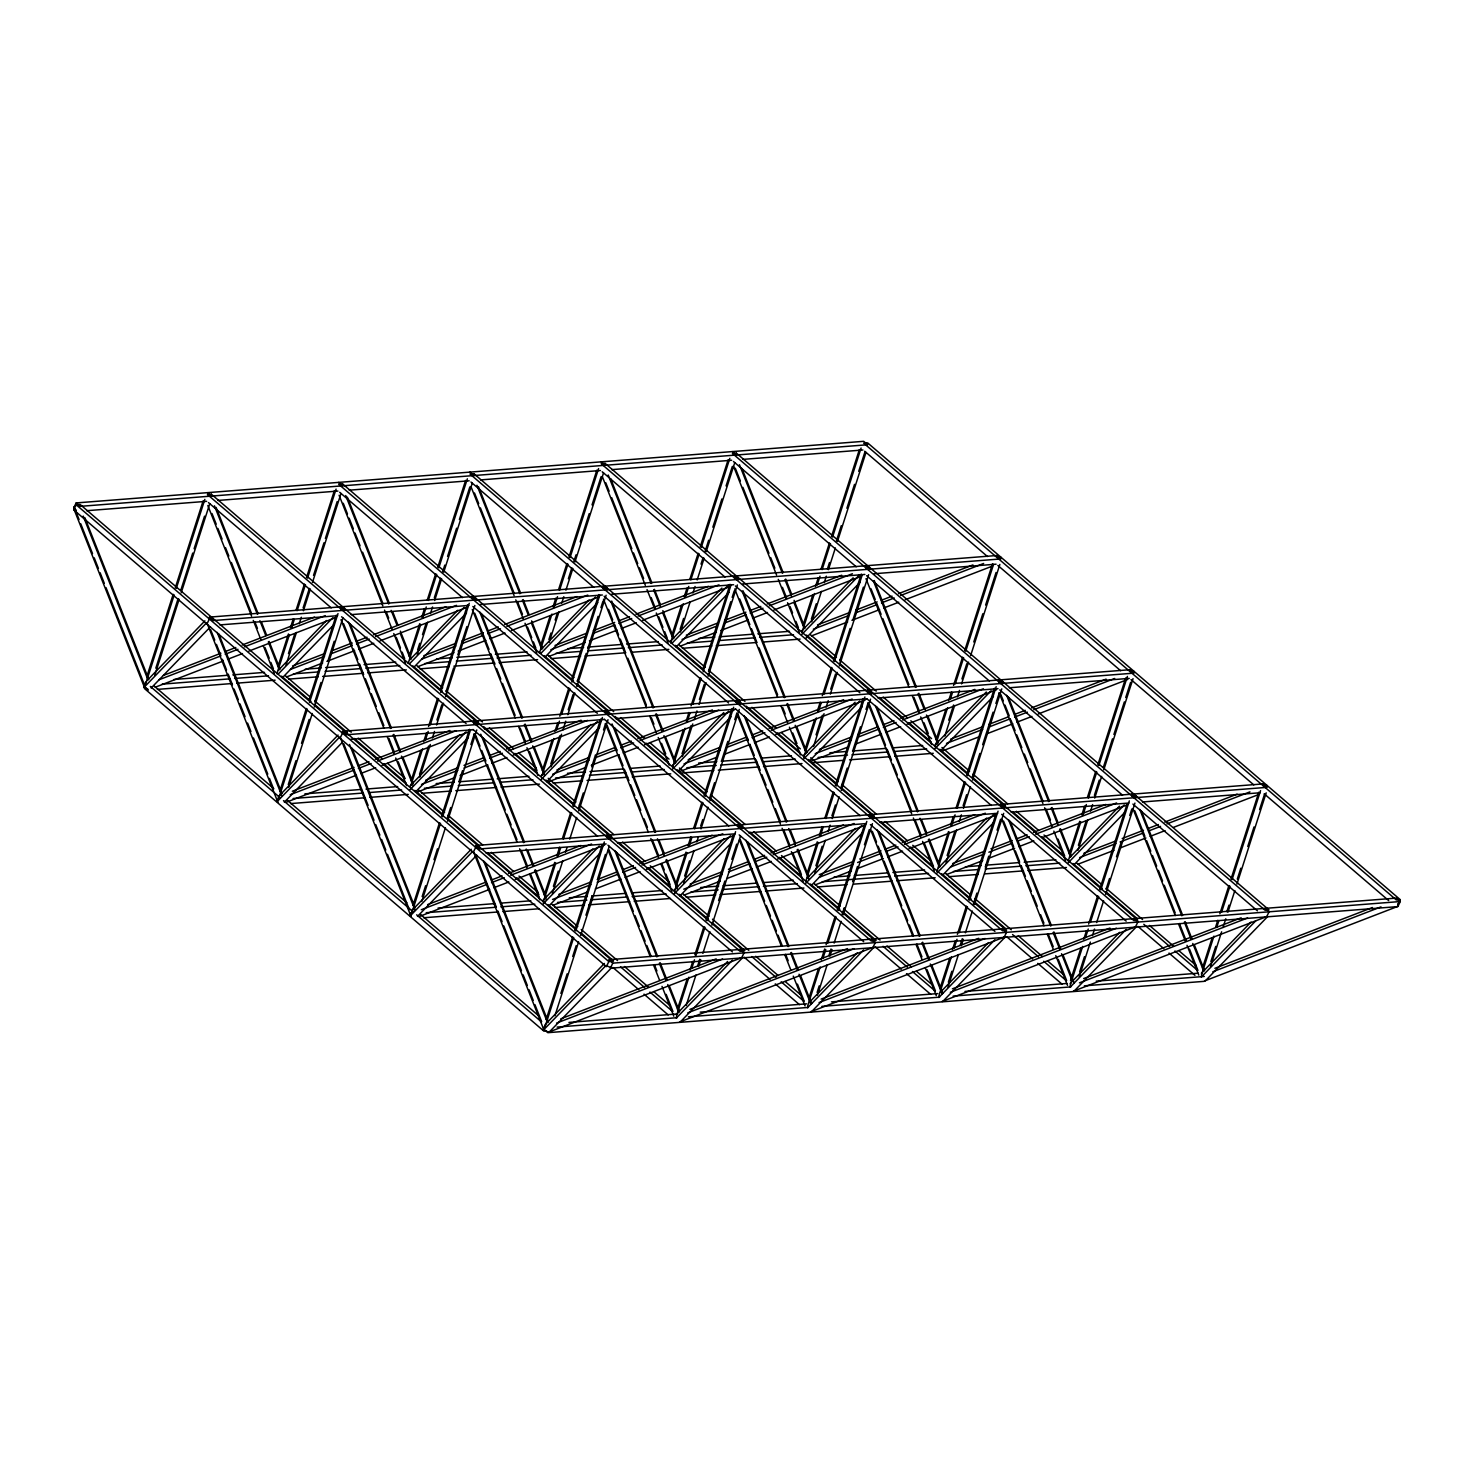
<?xml version="1.0" encoding="UTF-8"?>
<svg xmlns="http://www.w3.org/2000/svg" width="1474" height="1474" viewBox="0 0 1474 1474"><rect width="100%" height="100%" fill="white"/><g stroke="black" fill="none" stroke-linecap="round" stroke-linejoin="round"><path stroke-width="1.5" d="M147.713 688.911L143.973 687.437L145.631 682.038M411.393 912.24L410.288 915.833L472.767 851.364M543.464 1030.031L605.943 965.562L611.544 967.755L549.065 1032.242L543.464 1030.031L545.122 1024.633L604.395 963.462M146.737 676.824L173.177 594.298M175.277 587.794L203.117 500.92M174.208 594.925L145.668 683.954L143.936 685.521M176.29 588.402L204.849 499.373M155.82 668.183L178.096 598.684M180.878 589.987L192.725 553.082M194.107 548.733L204.554 516.158M154.752 675.313L179.128 599.292M181.21 592.788L209.75 503.739M277.978 666.561L288.425 633.986M290.507 627.463L293.289 618.785M296.09 610.107L304.436 584.036M306.518 577.532L334.377 490.658M276.909 673.692L289.438 634.612M291.539 628.09L294.321 619.393M297.103 610.715L305.45 584.662M307.55 578.14L336.09 489.092M288.462 653.572L294.726 634.023M303.091 607.951L309.356 588.421M313.52 575.376L323.967 542.801M325.367 538.471L337.196 501.547M286.011 665.032L296.44 632.457M299.222 623.778L301.322 617.256M303.404 610.752L310.369 589.029M312.451 582.506L341.01 493.477M279.894 791.022L306.352 708.497M309.135 699.818L336.275 615.119M278.826 798.153L307.366 709.123M309.448 702.601L338.007 613.571M288.278 784.555L295.942 760.658M301.507 743.283L309.172 719.404M314.736 702.029L321 682.48M327.965 660.757L334.23 641.208M288.609 787.337L312.285 713.49M314.367 706.986L342.908 617.938M409.238 656.298L419.666 623.723M421.767 617.201L424.549 608.522M427.331 599.826L435.678 573.773M437.778 567.25L465.618 480.395M408.169 663.429L420.698 624.331M422.78 617.827L426.262 606.956M428.344 600.452L436.709 574.381M438.791 567.877L467.35 478.829M417.621 649.813L419.722 643.29M422.504 634.612L425.986 623.76M434.333 597.689L440.597 578.14M442.679 571.636L444.78 565.113M447.562 556.435L456.608 528.189M459.391 519.511L469.838 486.936M417.253 654.769L427.7 622.194M430.482 613.516L432.564 606.993M434.664 600.489L441.629 578.766M443.711 572.244L472.251 483.214M411.135 780.759L420.882 750.358M423.664 741.662L426.465 732.983M428.547 726.461L437.594 698.234M440.376 689.556L467.534 604.856M410.767 785.716L422.596 748.81M425.396 740.114L428.179 731.436M430.261 724.913L438.626 698.86M440.708 692.338L469.248 603.29M419.537 774.274L428.584 746.047M436.93 719.994L441.813 704.793M445.996 691.748L453.642 667.869M457.824 654.843L466.871 626.597M419.85 777.074L430.297 744.499M432.398 737.977L434.48 731.454M436.562 724.95L443.527 703.227M445.627 696.705L474.868 605.501M413.052 905.22L439.51 822.695M441.592 816.191L469.451 729.317M440.523 823.321L411.983 912.351L410.269 913.917M442.624 816.799L470.464 729.925M422.135 896.579L425.618 885.708M433.982 859.655L437.465 848.803M447.212 818.383L450.694 807.531M459.04 781.478L462.523 770.607M470.869 744.554L474.352 733.702M421.767 901.535L445.443 827.688M447.525 821.184L476.765 729.962M540.479 646.036L550.226 615.616M553.008 606.938L555.79 598.241M558.591 589.563L566.937 563.51M569.019 556.988L596.878 470.114M539.41 653.166L551.939 614.068M554.04 607.546L557.522 596.694M559.604 590.171L567.951 564.118M570.051 557.596L598.591 468.566M548.881 639.55L550.963 633.028M555.145 620.001L557.227 613.479M568.374 578.729L571.857 567.877M573.939 561.373L576.021 554.85M580.203 541.824L589.25 513.578M592.032 504.9L601.097 476.673M549.194 642.332L558.941 611.931M561.723 603.234L563.823 596.73M565.905 590.208L572.87 568.503M574.952 561.981L603.511 472.933M542.395 770.497L552.142 740.095M554.924 731.399L557.706 722.721M559.788 716.198L568.853 687.971M571.636 679.274L598.776 594.593M542.027 775.453L553.856 738.529M556.638 729.851L559.42 721.154M561.52 714.65L569.867 688.579M571.949 682.075L599.807 595.201M550.779 764.011L559.844 735.784M568.19 709.713L573.054 694.512M577.237 681.485L586.284 653.258M587.684 648.91L598.131 616.335M600.913 607.657L602.995 601.134M551.11 766.793L561.557 734.218M562.939 729.888L565.721 721.191M567.822 714.669L574.786 692.964M576.868 686.442L606.109 595.238M544.293 894.958L554.74 862.382M556.84 855.86L559.623 847.182M562.405 838.485L570.751 812.432M572.852 805.909L600.692 719.054M543.243 902.088L555.772 862.99M557.854 856.486L560.636 847.79M563.418 839.111L571.783 813.058M573.865 806.536L602.405 717.488M553.395 886.298L558.259 871.097M578.453 808.121L583.336 792.92M591.682 766.867L595.164 755.996M603.511 729.943L605.611 723.421M552.326 893.428L562.773 860.853M565.555 852.175L566.937 847.826M569.738 839.148L576.684 817.425M578.785 810.903L608.025 719.699M546.209 1019.418L572.667 936.893M574.749 930.389L601.908 845.689M573.681 937.519L545.14 1026.549L543.427 1028.115M575.781 930.997L604.322 841.967M671.739 635.755L681.485 605.353M684.268 596.675L687.05 587.979M689.832 579.3L698.179 553.229M700.279 546.725L728.119 459.851M670.67 642.885L683.199 603.806M685.281 597.283L688.763 586.431M690.845 579.908L699.21 553.856M701.292 547.333L729.833 458.303M560.875 993.402L567.14 973.853M572.704 956.479L576.187 945.626M585.933 915.207L592.198 895.676M597.762 878.301L605.427 854.404M554.924 1015.733L578.6 941.886M580.682 935.382L609.241 846.334M680.122 629.269L683.604 618.417M701.016 564.118L703.098 557.614M705.18 551.092L708.662 540.239M712.845 527.213L721.892 498.967M726.074 485.941L732.338 466.392M680.454 632.07L690.201 601.668M692.983 592.972L695.065 586.468M697.165 579.945L704.13 558.222M706.212 551.718L734.752 462.67M673.636 760.234L683.383 729.814M686.165 721.136L688.966 712.439M691.048 705.935L700.095 677.708M730.035 584.312L702.877 669.012L675.332 645.354M672.568 767.364L685.097 728.267M687.197 721.744L689.979 713.066M692.762 704.369L701.127 678.316M703.209 671.794L731.049 584.938M682.038 753.748L691.085 725.503M699.431 699.45L704.314 684.249M708.497 671.223L730.772 601.724M732.154 597.375L734.255 590.871M682.351 756.531L692.798 723.955M694.199 719.607L696.981 710.929M699.063 704.406L706.028 682.702M708.128 676.179L737.369 584.957M675.553 884.695L686 852.119M688.082 845.597L690.864 836.919M693.646 828.222L702.011 802.169M704.093 795.647L731.952 708.773M674.484 891.825L687.013 852.727M689.113 846.223L691.896 837.527M694.678 828.849L703.024 802.777M705.125 796.273L733.665 707.225M684.636 876.035L689.519 860.834M700.647 826.085L702.748 819.581M709.713 797.858L714.577 782.657M721.541 760.934L727.806 741.385M734.771 719.681L736.853 713.158M683.567 883.166L694.014 850.59M696.797 841.912L698.197 837.564M700.979 828.867L707.944 807.162M710.026 800.64L739.266 709.436M677.469 1009.156L687.216 978.754M689.998 970.058L692.78 961.38M694.862 954.857L703.909 926.63M706.009 920.108L733.149 835.426M676.4 1016.286L688.929 977.188M691.711 968.51L694.494 959.814M695.894 955.484L704.941 927.238M707.023 920.734L735.581 831.686M802.98 625.492L812.727 595.091M815.509 586.394L818.291 577.716M821.092 569.019L829.438 542.966M831.52 536.444L859.379 449.588M801.911 632.622L814.44 593.525M817.222 584.846L820.023 576.168M822.105 569.646L830.452 543.574M832.552 537.07L861.092 448.022M697.699 965.746L699.782 959.242M718.575 900.596L724.839 881.065M731.804 859.342L736.687 844.141M686.184 1005.471L695.931 975.051M698.713 966.373L700.795 959.85M702.895 953.346L709.86 931.623M711.942 925.101L740.482 836.071M811.382 619.006L816.246 603.806M827.393 569.056L829.475 562.552M836.44 540.829L841.304 525.628M846.887 508.254L854.533 484.356M858.716 471.33L864.98 451.781M811.695 621.807L821.442 591.387M824.224 582.709L826.324 576.187M828.406 569.683L835.371 547.959M837.453 541.437L866.012 452.407M804.896 749.953L814.643 719.552M817.425 710.873L820.207 702.177M822.289 695.673L831.354 667.427M833.436 660.923L861.277 574.049M803.827 757.083L816.356 718.004M818.438 711.481L821.221 702.803M824.021 694.107L832.368 668.054M834.45 661.531L862.308 574.657M816.062 734.789L822.345 715.24M830.691 689.187L835.555 673.986M839.738 660.942L850.185 628.366M852.967 619.688L863.414 587.113M813.611 746.268L824.058 713.692M826.14 707.17L828.222 700.666M830.323 694.143L837.287 672.42M839.369 665.916L868.61 574.694M806.794 874.432L817.241 841.838M819.341 835.334L822.124 826.638M824.906 817.959L833.252 791.907M835.353 785.384L863.193 698.51M805.725 881.563L818.273 842.465M820.355 835.942L823.137 827.264M825.919 818.567L834.284 792.515M836.366 785.992L864.906 696.962M815.896 865.772L822.16 846.223M831.907 815.822L835.389 804.97M840.954 787.595L847.218 768.046M852.783 750.671L860.447 726.774M866.012 709.399L868.112 702.895M814.827 872.903L825.274 840.327M828.056 831.631L830.138 825.127M832.239 818.604L839.185 796.881M841.286 790.377L870.526 699.155M808.71 998.893L818.457 968.492M821.239 959.795L824.721 948.943M826.122 944.594L835.168 916.367M837.25 909.845L864.409 825.145M807.641 1006.023L820.17 966.926M822.953 958.247L825.753 949.551M827.835 943.047L836.182 916.975M838.282 910.471L866.823 821.423M817.112 992.407L819.194 985.885M828.941 955.484L831.023 948.98M842.17 914.23L844.252 907.708M852.617 881.655L857.481 866.454M864.446 844.731L869.328 829.53M817.425 995.19L827.172 964.788M829.954 956.11L832.055 949.588M834.137 943.065L841.101 921.361M843.183 914.838L872.424 823.634M936.137 739.69L945.884 709.289M948.666 700.592L951.467 691.914M953.549 685.392L962.596 657.164M964.678 650.642L992.536 563.787M935.069 746.821L947.598 707.723M950.398 699.044L952.48 692.522M955.263 683.844L963.628 657.773M965.71 651.268L993.55 564.395M948.722 720.178L953.586 704.977M961.932 678.924L966.815 663.705M973.78 642.001L982.826 613.755M985.609 605.077L996.056 572.502M944.852 735.987L954.599 705.585M957.4 696.907L959.482 690.385M961.564 683.881L968.529 662.158M970.629 655.635L999.869 564.431M938.754 861.977L948.501 831.576M950.583 825.072L953.365 816.375M956.147 807.697L964.512 781.625M966.594 775.121L994.453 688.247M936.985 871.281L949.514 832.202M951.596 825.68L955.078 814.827M957.179 808.305L965.525 782.252M967.626 775.729L996.166 686.7M947.137 855.51L954.802 831.612M963.148 805.559L966.631 794.689M972.214 777.314L979.86 753.435M982.642 744.739L993.089 712.163M995.871 703.485L999.354 692.614M946.068 862.64L956.515 830.065M959.298 821.368L961.398 814.864M963.48 808.342L970.445 786.619M972.527 780.115L1001.767 688.892M939.97 988.612L949.717 958.211M952.499 949.532L955.281 940.836M957.363 934.332L966.41 906.105M968.51 899.582L995.65 814.882M938.901 995.761L951.43 956.663M954.212 947.966L956.995 939.288M959.077 932.766L967.441 906.713M969.524 900.19L998.064 811.161M948.353 982.145L951.836 971.274M960.2 945.221L962.282 938.698M973.411 903.949L976.894 893.097M985.258 867.044L988.741 856.173M997.087 830.12L1000.57 819.268M947.985 987.101L958.432 954.526M961.214 945.829L963.296 939.325M965.396 932.802L972.361 911.079M974.443 904.575L1003.683 813.353M1069.295 853.888L1079.742 821.313M1081.842 814.79L1084.624 806.112M1087.407 797.416L1095.753 771.363M1097.854 764.84L1125.694 677.985M1068.226 861.019L1080.774 821.921M1082.856 815.417L1086.338 804.546M1088.42 798.042L1096.785 771.971M1098.867 765.467L1127.407 676.419M1078.397 845.228L1086.043 821.35M1094.408 795.278L1099.272 780.078M1103.455 767.051L1112.501 738.824M1113.902 734.476L1124.349 701.9M1125.731 697.552L1130.613 682.351M1078.028 850.185L1087.775 819.784M1090.557 811.105L1092.639 804.583M1094.721 798.079L1101.686 776.356M1103.786 769.833L1133.027 678.63M1070.511 980.523L1080.958 947.948M1083.74 939.27L1086.522 930.573M1088.623 924.069L1097.669 895.823M1099.751 889.319L1126.91 804.62M1070.142 985.48L1082.671 946.4M1085.454 937.704L1088.254 929.025M1090.336 922.503L1098.683 896.45M1100.783 889.928L1129.324 800.879M1079.613 971.863L1084.477 956.663M1106.071 889.338L1109.535 878.486M1116.5 856.763L1121.382 841.562M1129.729 815.509L1131.829 808.986M1079.244 976.838L1090.373 942.089M1092.455 935.566L1094.556 929.044M1096.638 922.54L1103.602 900.817M1105.684 894.313L1134.925 803.09M1202.471 968.086L1212.218 937.685M1215.7 926.814L1217.782 920.31M1219.864 913.788L1228.911 885.561M1231.011 879.038L1258.851 792.183M1201.402 975.217L1213.931 936.119M1216.713 927.441L1218.795 920.918M1221.578 912.24L1229.942 886.169M1232.024 879.665L1260.565 790.617M1210.854 961.601L1215.737 946.4M1226.865 911.651L1228.966 905.147M1237.312 879.075L1240.795 868.223M1247.759 846.5L1254.024 826.951M1259.588 809.576L1264.471 794.375M1210.486 966.557L1221.633 931.808M1223.015 927.478L1225.797 918.781M1227.897 912.277L1234.862 890.554M1236.944 884.032L1266.184 792.828M76.169 502.929L80.149 506.356L867.652 444.743L863.672 441.316L76.169 502.929L73.7 507.996L76.372 510.28M76.187 504.79L73.737 509.857L606.367 966.649L608.836 961.582L612.76 961.269L80.13 504.477L76.187 504.79L608.836 961.582M206.894 624.055L209.345 618.988L213.288 618.675M340.052 738.253L342.502 733.186L346.445 732.873M473.209 852.451L475.678 847.384L479.603 847.071M612.797 963.148L610.328 968.215L1397.831 906.602L1400.3 901.535L1396.302 898.108L608.799 959.721L612.797 963.148L1400.3 901.535M741.588 957.934L744.057 952.867L740.059 949.44M872.829 947.671L875.298 942.605L871.3 939.178M1004.089 937.409L1006.558 932.342L1002.56 928.915M1135.33 927.146L1137.799 922.061L1133.801 918.652M1266.59 916.865L1269.059 911.798L1265.061 908.371M1397.813 904.741L1400.263 899.674L867.633 442.882L863.69 443.177L1396.339 899.969L1400.263 899.674M147.234 680.38L204.904 620.867M143.973 687.437L206.452 622.968M151.177 687.99L210.469 626.818M278.494 670.117L326.546 620.517M278.42 673.858L332.903 617.661M282.437 677.727L333.695 624.829M409.735 659.855L457.806 610.254M338.062 735.065L278.789 796.236L277.13 801.635L339.61 737.166M409.68 663.595L464.144 607.38M413.678 667.464L466.558 612.908M284.353 802.188L342.023 742.675M540.995 649.592L589.047 599.992M410.048 785.974L459.704 734.715M540.921 653.332L595.404 597.117M409.993 789.714L466.06 731.859M544.938 657.183L597.799 602.626M415.594 791.925L468.456 737.369M670.633 640.969L721.892 588.071M541.29 775.711L590.963 724.453M411.946 910.435L471.238 849.264M672.181 643.069L728.248 585.196M541.234 779.451L597.302 721.578M676.179 646.92L729.059 592.364M546.854 781.644L599.715 727.106M417.51 916.386L476.784 855.215M801.893 630.706L853.151 577.808M672.549 765.43L723.808 712.532M543.206 900.172L592.861 848.913M801.819 634.446L859.508 574.934M672.494 769.188L728.561 711.316M543.151 903.912L599.218 846.058M805.836 638.297L860.3 582.101M678.095 771.381L730.957 716.825M548.752 906.123L600.029 853.225M803.791 755.167L855.067 702.269M674.447 889.909L724.121 838.651M803.735 758.907L859.803 701.053M674.392 893.649L730.478 835.776M809.355 761.118L862.216 706.562M680.011 895.842L731.27 842.944M935.05 744.904L986.309 692.006M807.31 877.988L855.362 828.388M676.363 1014.37L727.622 961.472M934.995 748.645L991.062 690.79M805.652 883.387L861.719 825.514M676.308 1018.11L732.375 960.256M940.596 750.856L993.458 696.299M811.253 885.579L862.53 832.681M680.306 1021.961L742.804 957.492M938.551 867.707L986.622 818.125M809.226 1002.449L857.278 952.849M936.893 873.105L994.581 813.593M807.549 1007.847L863.635 949.975M942.512 875.316L993.771 822.418M811.566 1011.698L874.045 947.229M1069.811 857.444L1119.466 806.204M940.467 992.186L988.538 942.586M1068.153 862.843L1124.22 804.988M938.809 997.566L994.876 939.712M1073.754 865.054L1125.031 812.137M942.807 1001.436L1005.305 936.967M1070.124 983.563L1119.779 932.323M1070.05 987.304L1126.136 929.449M1074.067 991.173L1136.546 926.685M1201.365 973.301L1251.039 922.042M1201.31 977.041L1255.774 920.826M1205.308 980.892L1267.806 916.423M163.43 675.405L220.897 653.24M225.154 651.6L235.803 647.491M242.197 645.022L314.57 617.09M159.21 679.698L220.953 655.875M225.209 654.235L237.977 649.297M244.371 646.846L325.257 615.635M155.212 687.234L223.329 660.96M227.586 659.32L242.491 653.572M248.885 651.103L336.164 617.422M292.552 665.972L324.483 653.645M332.995 650.366L352.157 642.959M356.413 641.319L367.063 637.21M373.438 634.76L445.83 606.827M290.452 669.436L324.52 656.28M330.913 653.83L352.194 645.612M356.45 643.972L369.219 639.034M375.612 636.565L456.516 605.353M286.453 676.971L322.659 663.005M326.915 661.365L354.589 650.697M358.845 649.039L373.751 643.29M380.126 640.84L467.424 607.159M423.793 655.69L455.724 643.383M462.117 640.914L483.398 632.696M487.654 631.056L498.304 626.947M504.698 624.479L577.071 596.565M421.711 659.154L455.761 646.017M462.154 643.548L483.435 635.331M487.71 633.691L500.478 628.772M506.853 626.303L587.758 595.091M417.713 666.709L453.9 652.742M458.156 651.103L485.83 640.416M490.087 638.776L504.992 633.028M511.386 630.559L598.665 596.896M555.053 645.428L586.984 633.101M593.359 630.651L614.658 622.433M618.914 620.794L629.564 616.685M635.939 614.216L708.331 586.302M550.834 649.721L584.883 636.565M593.414 633.286L614.695 625.068M618.951 623.428L631.72 618.509M638.113 616.04L719.017 584.828M548.954 656.427L585.16 642.48M589.416 640.822L617.09 630.153M621.346 628.514L636.252 622.765M642.627 620.296L729.925 586.615M686.294 635.165L718.225 622.839M724.618 620.37L745.899 612.171M750.155 610.531L760.805 606.422M767.199 603.953L841.709 575.21M682.075 639.44L716.143 626.303M724.655 623.023L745.936 614.805M750.211 613.166L762.979 608.228M769.354 605.777L852.396 573.736M292.331 791.243L354.055 767.438M358.329 765.798L368.961 761.689M375.354 759.221L449.865 730.478M290.231 794.707L354.11 770.073M358.366 768.433L371.135 763.495M377.528 761.045L456.295 730.643M680.214 646.165L716.401 632.199M720.657 630.559L748.331 619.891M752.588 618.251L767.493 612.502M773.887 610.033L861.166 576.352M286.251 802.261L356.505 775.158M360.762 773.518L375.649 767.77M382.042 765.301L469.322 731.62M817.554 624.902L849.485 612.576M855.86 610.107L877.159 601.889M881.415 600.25L892.065 596.141M898.44 593.69L972.951 564.929M813.335 629.177L847.384 616.04M855.915 612.742L877.196 604.543M881.452 602.903L894.221 597.965M900.614 595.496L983.637 563.473M425.71 780.17L457.64 767.843M464.034 765.375L483.177 757.986M489.571 755.517L500.22 751.408M506.595 748.958L581.106 720.196M421.49 784.444L457.677 770.478M464.07 768.028L485.351 759.81M489.608 758.17L502.394 753.232M508.77 750.763L587.536 720.381M811.455 635.902L847.661 621.936M851.917 620.296L879.591 609.61M883.847 607.97L898.753 602.221M905.128 599.771L992.426 566.09M417.492 791.999L453.679 778.032M460.072 775.564L487.747 764.877M492.003 763.237L506.909 757.489M513.302 755.038L600.581 721.357M556.951 769.889L588.881 757.581M595.275 755.112L614.437 747.723M620.83 745.254L631.462 741.146M637.855 738.677L712.366 709.934M552.732 774.182L588.937 760.216M595.312 757.747L616.611 749.529M620.867 747.889L633.636 742.97M640.029 740.501L718.796 710.118M548.752 781.717L584.938 767.751M591.314 765.301L619.006 754.614M623.262 752.974L638.15 747.226M644.543 744.757L733.96 710.265M688.211 759.626L720.141 747.3M726.535 744.849L745.678 737.442M752.072 734.992L762.721 730.883M769.096 728.414L843.607 699.671M683.991 763.919L720.178 749.953M726.571 747.484L747.852 739.266M752.108 737.626L764.895 732.707M771.271 730.238L852.175 699.026M679.993 771.455L716.18 757.489M724.692 754.209L750.248 744.352M754.504 742.712L769.41 736.963M775.803 734.494L865.201 700.003M819.452 749.363L851.382 737.037M857.776 734.568L876.938 727.179M883.331 724.711L893.963 720.62M900.356 718.151L974.867 689.408M815.233 753.638L851.438 739.672M857.813 737.221L879.112 729.004M883.368 727.364L896.137 722.426M902.53 719.975L983.416 688.763M427.607 904.631L485.093 882.447M491.487 879.996L502.118 875.888M508.512 873.419L580.903 845.486M421.269 909.734L487.268 884.271M491.524 882.631L504.292 877.693M510.686 875.243L591.59 844.031M811.253 761.192L847.439 747.226M855.952 743.946L881.507 734.089M885.763 732.449L900.651 726.682M907.044 724.231L996.461 689.74M419.408 916.459L489.663 889.356M493.919 887.716L508.825 881.968M515.2 879.499L604.616 845.007M950.712 739.1L982.642 726.774M989.017 724.305L1008.179 716.917M1014.573 714.448L1025.222 710.339M1031.597 707.889L1106.108 679.127M946.492 743.375L982.679 729.409M989.072 726.94L1010.353 718.741M1014.609 717.101L1027.378 712.163M1033.771 709.694L1114.676 678.482M558.867 894.368L590.798 882.042M597.191 879.573L616.353 872.184M622.728 869.715L633.378 865.606M639.771 863.156L712.145 835.224M552.51 899.472L590.834 884.676M597.228 882.207L618.509 874.008M622.765 872.368L635.552 867.431M641.927 864.962L722.831 833.75M942.494 750.911L978.681 736.963M987.193 733.665L1012.749 723.808M1017.005 722.168L1031.911 716.419M1038.304 713.95L1127.702 679.459M552.787 905.368L586.836 892.231M595.367 888.933L620.904 879.075M625.16 877.435L640.066 871.687M646.46 869.236L733.739 835.555M690.108 884.087L722.057 871.779M728.432 869.31L747.594 861.922M753.988 859.453L764.619 855.344M771.013 852.875L843.404 824.961M683.77 889.191L722.094 874.414M728.469 871.945L749.769 863.727M756.144 861.277L766.793 857.168M773.187 854.699L854.091 823.487M684.028 895.105L720.233 881.139M726.608 878.67L752.164 868.812M756.42 867.173L771.326 861.424M777.701 858.955L864.998 825.293M819.231 874.653L853.299 861.498M859.692 859.047L880.973 850.83M885.229 849.19L895.879 845.081M902.272 842.612L974.646 814.68M819.286 877.288L853.335 864.151M857.592 862.511L881.01 853.464M887.403 850.995L898.053 846.905M904.428 844.436L985.332 813.224M815.288 884.824L851.475 870.876M857.868 868.407L883.405 858.55M887.661 856.91L902.567 851.161M908.961 848.692L996.24 815.011M952.609 863.561L984.558 851.235M990.933 848.766L1012.233 840.567M1016.489 838.909L1027.12 834.818M1033.514 832.349L1105.905 804.417M950.527 867.025L984.595 853.87M988.851 852.23L1012.269 843.202M1018.645 840.733L1029.294 836.624M1035.688 834.173L1116.592 802.962M560.783 1018.829L716.18 958.874M556.564 1023.103L722.61 959.04M946.529 874.561L982.734 860.595M989.109 858.144L1014.665 848.287M1018.921 846.647L1033.827 840.88M1042.339 837.601L1127.499 804.749M548.31 1032.297L742.03 957.547M1083.869 853.28L1115.8 840.972M1122.193 838.503L1143.474 830.286M1147.73 828.646L1158.38 824.537M1164.773 822.087L1237.147 794.154M1079.65 857.573L1115.836 843.607M1120.093 841.967L1143.511 832.939M1149.904 830.47L1160.554 826.361M1166.929 823.892L1249.97 791.87M689.906 1009.377L847.439 948.593M687.805 1012.841L853.87 948.777M1077.789 864.298L1113.976 850.332M1120.369 847.863L1145.906 838.006M1150.162 836.366L1165.068 830.617M1173.58 827.338L1258.741 794.486M679.551 1022.035L873.29 947.285M821.147 999.114L978.681 938.33M819.065 1002.578L985.111 938.514M810.811 1011.754L1004.531 937.022M952.388 988.851L1109.94 928.067M950.306 992.297L1116.371 928.233M942.052 1001.491L1135.791 926.759M1083.648 978.57L1241.182 917.805M1079.429 982.863L1247.612 917.97M1073.312 991.228L1267.032 916.478M1214.889 968.307L1372.441 907.523M1212.807 971.771L1380.991 906.879M1204.553 980.965L1398.292 906.215L1398.255 903.58M86.745 510.704L206.673 501.326M218.005 500.441L337.933 491.063M349.246 490.179L469.174 480.8M480.506 479.916L600.434 470.519M611.747 469.635L731.675 460.257M743.007 459.372L862.935 449.994M340.605 608.725L344.529 608.412M471.846 598.444L475.789 598.149M603.106 588.181L607.03 587.886M734.347 577.919L738.29 577.605M865.606 567.656L869.531 567.343M996.848 557.375L1000.791 557.08M219.902 624.902L337.583 615.708M351.162 614.64L468.824 605.427M480.137 604.543L602.35 594.999M611.397 594.28L733.591 584.717M742.638 584.017L864.851 574.455M873.898 573.755L996.092 564.192M173.987 679.477L228.304 675.221M232.837 674.871L264.509 672.384M305.247 669.196L321.092 667.962M325.607 667.611L359.564 664.958M364.078 664.608L395.769 662.121M436.488 658.933L452.334 657.699M456.866 657.349L490.805 654.696M495.338 654.327L527.01 651.858M567.748 648.671L583.593 647.436M588.108 647.068L622.065 644.414M626.579 644.064L658.27 641.595M698.989 638.408L714.835 637.155M719.367 636.805L753.306 634.152M757.839 633.802L789.511 631.314M162.158 684.139L230.036 678.832M234.569 678.464L268.508 675.811M293.4 673.876L318.292 671.923M325.091 671.389L361.296 668.551M365.81 668.201L399.767 665.548M424.659 663.595L449.552 661.66M456.332 661.126L492.537 658.288M497.07 657.938L531.009 655.285M555.901 653.332L580.793 651.379M587.592 650.863L623.797 648.026M628.311 647.676L662.268 645.004M687.16 643.069L712.053 641.116M718.833 640.582L755.038 637.763M759.571 637.394L793.509 634.741M157.423 689.39L232.1 683.531M236.632 683.181L275.104 680.177M288.683 679.109L318.089 676.806M322.622 676.455L363.359 673.268M367.874 672.918L406.345 669.915M419.924 668.846L449.349 666.543M453.863 666.193L494.601 663.005M499.133 662.655L537.605 659.633M551.184 658.583L580.59 656.28M585.123 655.93L625.86 652.742M632.641 652.208L668.846 649.371M682.425 648.302L711.85 646.017M716.364 645.649L757.102 642.461M763.901 641.945L800.106 639.108M473.762 722.923L477.705 722.61M605.003 712.642L608.946 712.347M736.263 702.379L740.206 702.066M867.504 692.117L871.447 691.803M998.764 681.854L1002.707 681.541M1130.005 671.573L1133.948 671.278M350.812 739.285L473.007 729.722M484.32 728.838L604.248 719.459M615.561 718.575L735.508 709.178M746.821 708.294L866.749 698.916M878.062 698.031L998.009 688.653M1009.321 687.768L1129.25 678.39M304.897 793.841L361.462 789.419M365.994 789.069L397.667 786.582M436.138 783.578L454.25 782.16M458.783 781.81L492.721 779.156M497.235 778.806L528.926 776.319M567.398 773.316L585.491 771.897M590.024 771.547L623.963 768.894M630.761 768.359L660.168 766.056M698.639 763.035L716.751 761.634M721.283 761.266L755.222 758.613M762.003 758.078L791.427 755.793M829.899 752.772L845.744 751.537M852.525 751.003L886.464 748.35M893.262 747.815L922.669 745.512M293.05 798.503L363.194 793.03M369.992 792.496L401.665 790.009M424.291 788.24L451.449 786.121M458.248 785.587L494.453 782.749M501.234 782.215L532.925 779.746M555.551 777.977L582.709 775.858M589.489 775.324L625.695 772.487M632.493 771.952L664.166 769.483M686.792 767.714L716.217 765.411M720.749 765.061L756.954 762.224M763.735 761.689L795.426 759.202M818.052 757.433L847.476 755.13M851.99 754.78L888.196 751.961M894.994 751.427L926.667 748.939M290.581 803.588L365.257 797.729M369.79 797.379L408.261 794.375M421.84 793.307L451.247 791.004M455.779 790.654L496.517 787.466M501.049 787.116L539.502 784.113M553.082 783.044L582.506 780.741M587.039 780.391L627.758 777.203M632.291 776.853L670.762 773.832M682.075 772.947L713.748 770.478M718.28 770.128L759.018 766.941M763.532 766.572L802.003 763.569M813.335 762.684L842.741 760.381M849.54 759.847L890.259 756.659M894.792 756.309L933.263 753.306M606.919 837.121L610.862 836.808M738.179 826.84L742.104 826.546M869.42 816.578L873.363 816.264M1000.68 806.315L1004.605 806.002M1131.921 796.052L1135.864 795.739M1263.181 785.771L1267.106 785.476M486.236 853.299L606.164 843.92M617.477 843.036L735.158 833.823M748.737 832.773L866.399 823.561M879.978 822.492L997.658 813.298M1011.238 812.229L1128.9 803.035M1142.479 801.967L1260.159 792.754M438.054 908.039L494.619 903.617M501.418 903.083L530.843 900.78M569.296 897.777L587.407 896.358M591.94 896.008L625.879 893.355M632.659 892.82L662.084 890.517M700.555 887.514L718.667 886.095M723.181 885.745L757.12 883.073M763.919 882.558L793.344 880.254M834.063 877.067L849.908 875.832M854.441 875.464L888.38 872.811M892.912 872.461L924.585 869.973M965.323 866.804L981.168 865.551M985.682 865.201L1019.621 862.548M1024.154 862.198L1055.845 859.711M426.207 912.701L496.351 907.229M500.884 906.86L534.822 904.207M557.467 902.438L586.873 900.135M591.406 899.785L627.611 896.947M632.143 896.597L666.082 893.944M690.974 891.991L718.133 889.872M722.647 889.522L758.852 886.685M763.385 886.335L797.323 883.681M822.216 881.728L890.112 876.422M894.644 876.072L928.583 873.4M953.475 871.466L978.368 869.513M985.148 868.978L1021.353 866.141M1025.886 865.791L1059.824 863.138M423.757 917.768L498.433 911.927M502.947 911.577L539.152 908.739M554.998 907.505L584.423 905.202M588.937 904.852L629.674 901.664M634.207 901.314L670.412 898.477M686.239 897.242L715.664 894.939M720.196 894.589L760.934 891.402M765.448 891.051L803.92 888.03M817.499 886.979L846.924 884.676M853.704 884.142L892.175 881.139M896.708 880.77L935.179 877.767M948.74 876.698L978.165 874.414M984.964 873.879L1023.435 870.858M1027.949 870.508L1066.421 867.504M568.946 1022.422L677.579 1013.928M700.205 1012.159L806.554 1003.831M831.447 1001.878L937.814 993.568M964.973 991.431L1066.789 983.471M1096.214 981.168L1198.049 973.209M557.098 1027.083L677.045 1017.705M688.358 1016.82L808.286 1007.424M821.866 1006.374L939.546 997.161M953.125 996.111L1070.787 986.898M1084.367 985.83L1204.313 976.451M1204.111 981.352L547.849 1032.684L543.869 1029.257M864.685 451.228L987.469 556.527M997.843 565.408L1120.627 670.707M1131.019 679.606L1253.803 784.905M1264.176 793.804L1388.692 900.596M732.412 451.578L736.41 455.005M865.57 565.776L869.568 569.204M998.727 679.975L1002.725 683.402M1131.903 794.173L1135.883 797.6M733.444 461.491L856.228 566.79M866.601 575.689L989.386 680.988M999.759 689.887L1122.543 795.186M1132.916 804.085L1257.433 910.858M810.516 634.778L836.458 657.036M839.922 660.002L876.238 691.14M883.147 697.073L907.358 717.838M910.821 720.804L931.568 738.603M941.941 747.502L969.616 771.234M973.08 774.2L1007.663 803.846M1016.305 811.271L1038.802 830.544M1043.979 835.003L1061.28 849.835M1076.831 863.174L1101.041 883.939M1106.237 888.398L1142.553 919.536M1149.48 925.469L1173.691 946.234M1178.868 950.675L1196.169 965.507M806.573 635.091L834.247 658.823M839.443 663.263L870.563 689.961M879.204 697.386L903.433 718.151M908.61 722.592L931.089 741.864M939.749 749.289L967.405 773.021M972.6 777.461L1005.452 805.652M1012.38 811.584L1036.591 832.349M1041.768 836.79L1064.246 856.062M1072.906 863.488L1102.294 888.693M1105.758 891.659L1136.896 918.357M1143.806 924.29L1169.748 946.529M1174.925 950.988L1197.422 970.261M601.171 461.859L605.151 465.287M734.328 576.058L738.327 579.485M867.486 690.256L871.484 693.683M1000.643 804.454L1004.642 807.863M1137.891 926.391L1163.834 948.648M1169.011 953.088L1194.953 975.327M602.184 471.754L724.968 577.053M735.342 585.952L859.858 692.743M866.786 698.658L991.302 805.449M1001.675 814.348L1126.191 921.121M679.274 645.041L705.217 667.298M708.662 670.265L744.978 701.403M751.906 707.336L776.116 728.101M781.294 732.56L800.327 748.866M810.7 757.765L838.374 781.496M841.82 784.463L876.422 814.127M885.063 821.534L907.542 840.825M912.738 845.265L930.02 860.097M945.589 873.437L969.8 894.202M974.996 898.661L1011.311 929.799M1018.221 935.732L1042.431 956.497M1047.627 960.956L1063.178 974.296M708.183 673.544L739.322 700.224M746.231 706.157L772.173 728.414M777.369 732.854L799.848 752.145M808.489 759.552L836.163 783.284M841.341 787.742L874.211 815.914M881.12 821.847L905.331 842.612M910.527 847.053L933.005 866.343M941.646 873.75L971.053 898.974M974.517 901.941L1005.636 928.62M1012.546 934.553L1038.488 956.81M1043.684 961.251L1066.163 980.542M469.911 472.122L473.909 475.549M603.069 586.32L607.067 589.747M736.226 700.519L740.224 703.946M869.402 814.717L873.382 818.144M1006.631 936.653L1032.574 958.911M1037.77 963.351L1061.98 984.116M470.943 482.016L593.727 587.315M604.1 596.215L728.617 703.006M735.526 708.939L860.042 815.712M870.415 824.611L994.932 931.402M548.015 655.322L573.957 677.561M577.421 680.527L613.737 711.666M620.646 717.598L644.857 738.363M650.052 742.822L669.067 759.128M679.44 768.028L707.115 791.759M710.579 794.726L745.162 824.39M753.804 831.797L776.301 851.088M781.478 855.528L800.511 871.853M814.33 883.718L840.272 905.957M843.736 908.924L880.052 940.062M886.979 945.995L911.19 966.76M916.367 971.219L931.937 984.558M544.072 655.617L573.478 680.841M576.942 683.807L608.062 710.505M614.99 716.438L640.932 738.677M646.109 743.136L668.588 762.408M677.248 769.815L704.904 793.546M710.099 798.005L742.951 826.177M749.879 832.11L774.09 852.875M779.267 857.334L801.745 876.606M810.405 884.013L839.793 909.237M843.257 912.203L876.109 940.375M883.037 946.308L907.247 967.073M912.424 971.532L934.921 990.804M338.67 482.385L342.65 485.812M471.827 596.583L475.826 600.01M604.985 710.781L608.983 714.208M738.142 824.979L742.141 828.406M875.39 946.934L901.333 969.173M906.51 973.632L930.72 994.379M339.683 492.298L462.468 597.596M472.841 606.496L597.357 713.269M604.285 719.201L728.801 825.993M739.174 834.874L863.69 941.665M416.774 665.585L442.716 687.824M446.161 690.79L482.477 721.947M489.405 727.88L513.615 748.645M518.793 753.085L536.094 767.917M548.199 778.29L575.873 802.022M579.319 804.988L613.921 834.653M622.562 842.078L645.041 861.35M650.237 865.809L669.251 882.115M683.088 893.981L709.031 916.22M712.495 919.186L748.81 950.343M755.72 956.276L778.198 975.548M785.126 981.481L800.677 994.821M412.831 665.898L442.237 691.103M445.682 694.07L478.553 722.242M483.73 726.7L509.672 748.939M514.868 753.398L537.347 772.671M545.988 780.096L573.662 803.827M578.84 808.268L611.71 836.44M618.619 842.373L642.83 863.138M648.026 867.596L670.504 886.869M679.146 894.294L708.552 919.5M712.016 922.466L744.867 950.638M751.777 956.571L775.987 977.336M781.183 981.795L803.662 1001.067M207.41 492.648L211.408 496.075M340.568 606.846L344.566 610.273M473.725 721.044L477.723 724.471M606.901 835.242L610.881 838.669M744.13 957.197L770.073 979.436M775.269 983.895L799.479 1004.66M208.442 502.56L331.226 607.859M341.6 616.758L466.116 723.531M473.025 729.464L597.541 836.255M607.914 845.155L732.431 951.928M285.514 675.847L309.724 696.612M314.92 701.071L351.236 732.209M358.145 738.142L382.356 758.907M387.551 763.348L404.834 778.18M418.671 790.046L444.614 812.303M448.078 815.269L482.661 844.934M491.303 852.341L513.8 871.613M518.977 876.072L538.01 892.378M551.829 904.244L577.771 926.501M581.235 929.468L617.551 960.606M624.479 966.539L648.689 987.304M653.866 991.744L669.436 1005.102M281.571 676.161L310.977 701.366M314.441 704.332L347.293 732.523M354.221 738.456L378.431 759.221M383.608 763.661L406.087 782.952M414.747 790.359L442.403 814.09M447.599 818.531L478.718 845.228M487.378 852.654L511.589 873.419M516.766 877.859L539.244 897.132M547.904 904.557L575.579 928.288M580.756 932.729L613.608 960.919M620.536 966.852L644.746 987.617M649.923 992.057L672.42 1011.33M612.889 967.46L638.832 989.717M644.009 994.158L668.219 1014.923M154.273 686.129L273.593 788.461M287.43 800.327L406.75 902.659M420.587 914.506L538.176 1015.365M150.33 686.423L280.023 797.655M283.487 800.622L413.199 911.853M416.645 914.82L541.161 1021.611M144.378 686.663L148.377 690.09M144.415 688.524L543.888 1031.118M1141.41 811.05L1182.645 915.28M1185.17 921.655L1191.895 938.68M1194.419 945.055L1204.516 970.592M1139.771 809.447L1181.853 915.796M1184.377 922.171L1191.103 939.196M1192.779 943.452L1203.724 971.108M1134.796 810.811L1144.911 836.329M1146.588 840.585L1150.789 851.217M1152.484 855.473L1156.685 866.104M1158.361 870.36L1162.581 880.991M1164.257 885.248L1175.202 912.903M1179.403 923.535L1186.128 940.559M1189.5 949.053L1197.92 970.334M1133.156 809.189L1175.239 915.538M1178.592 924.051L1185.336 941.075M1187.012 945.313L1198.786 975.106M1008.253 696.852L1049.488 801.082M1052.012 807.476L1057.908 822.363M1060.432 828.738L1071.358 856.394M1006.613 695.249L1048.677 801.598M1051.202 807.973L1057.945 824.998M1059.622 829.254L1070.566 856.91M1000.809 694.475L1003.333 700.869M1005.01 705.106L1009.211 715.756M1010.906 720.012L1015.107 730.643M1016.784 734.9L1021.832 747.65M1024.356 754.043L1027.728 762.537M1030.252 768.931L1042.873 800.824M1046.245 809.337L1050.446 819.968M1058.019 839.111L1064.744 856.136M999.169 692.872L1042.91 803.477M1044.605 807.734L1052.178 826.877M1053.855 831.115L1065.628 860.908M1010.169 821.331L1051.404 925.543M1053.928 931.937L1060.654 948.943M1063.178 955.336L1074.122 982.974M1008.529 819.71L1050.594 926.059M1053.118 932.452L1059.843 949.459M1061.538 953.715L1072.464 981.371M1003.554 821.073L1013.651 846.592M1015.328 850.848L1019.547 861.479M1021.224 865.735L1025.425 876.367M1027.12 880.623L1031.321 891.273M1032.998 895.51L1037.217 906.16M1040.57 914.654L1043.942 923.166M1048.143 933.797L1053.191 946.566M1058.24 959.334L1066.66 980.597M1001.915 819.452L1043.979 925.801M1047.351 934.313L1053.247 949.201M1055.771 955.594L1067.544 985.369M874.248 580.535L916.331 686.884M918.855 693.277L925.58 710.284M928.104 716.659L938.201 742.196M873.456 581.051L915.52 687.4M918.044 693.775L923.94 708.681M926.464 715.056L938.238 744.831M871.005 588.789L875.224 599.421M876.901 603.677L881.102 614.308M882.797 618.564L908.868 684.507M913.917 697.276L918.965 710.026M924.014 722.794L928.233 733.426M865.993 578.674L908.905 687.142M912.277 695.654L919.002 712.679M920.697 716.917L931.623 744.573M877.012 707.133L918.228 811.345M921.6 819.857L926.649 832.626M929.173 839.001L940.117 866.657M875.353 705.512L917.436 811.861M919.96 818.254L926.685 835.261M928.38 839.517L939.307 867.173M869.549 704.738L885.542 745.162M887.219 749.418L891.438 760.05M893.115 764.306L897.316 774.937M899.011 779.193L911.632 811.105M914.986 819.599L920.882 834.505M924.253 842.999L933.503 866.399M867.91 703.135L911.669 813.74M913.346 817.996L920.918 837.14M922.595 841.396L934.387 871.171M741.938 468.474L783.173 572.686M785.697 579.079L791.575 593.967M794.099 600.342L805.044 627.998M739.451 464.715L782.362 573.202M784.887 579.577L791.612 596.601M794.136 602.977L804.233 628.514M735.323 468.216L740.372 480.966M742.896 487.36L768.986 553.284M770.662 557.541L774.863 568.19M782.436 587.334L786.655 597.965M790.009 606.477L792.533 612.852M795.905 621.365L798.429 627.74M878.909 831.594L920.144 935.824M922.669 942.199L929.394 959.224M931.918 965.599L942.863 993.255M733.683 466.595L776.595 575.081M778.272 579.337L785.845 598.481M787.54 602.737L799.313 632.512M877.27 829.973L919.352 936.34M921.876 942.715L928.602 959.721M930.278 963.978L942.07 993.771M872.313 831.336L876.514 841.967M878.191 846.223L882.41 856.855M884.087 861.111L901.756 905.791M903.433 910.048L907.652 920.679M909.329 924.935L913.53 935.566M916.902 944.079L921.95 956.829M926.999 969.597L935.419 990.86M870.655 829.733L912.738 936.082M916.091 944.594L921.987 959.482M925.359 967.976L936.285 995.632M743.007 590.798L785.071 697.147M787.595 703.54L794.339 720.546M796.863 726.94L806.96 752.459M742.196 591.314L784.279 697.663M786.803 704.056L793.528 721.062M795.205 725.319L806.149 752.974M739.764 599.052L743.965 609.702M745.641 613.939L749.861 624.589M751.537 628.827L756.586 641.595M759.11 647.97L777.627 694.77M782.676 707.538L785.2 713.913M792.772 733.057L796.973 743.688M734.752 588.937L777.664 697.423M781.036 705.917L787.761 722.942M789.438 727.198L800.382 754.854M745.752 717.396L786.987 821.626M790.359 830.12L795.407 842.888M797.931 849.264L808.857 876.919M744.112 715.774L786.176 822.142M788.701 828.517L795.444 845.523M797.121 849.779L808.894 879.573M738.308 715.019L748.405 740.538M750.082 744.794L754.283 755.425M755.978 759.681L760.179 770.312M761.855 774.569L766.075 785.2M767.751 789.456L772.8 802.224M775.324 808.6L780.372 821.368M783.744 829.88L789.622 844.768M792.994 853.28L801.414 874.543M736.668 713.398L780.409 824.003M782.104 828.259L789.677 847.403M791.354 851.659L803.127 881.434M610.678 478.737L651.913 582.967M654.438 589.342L660.334 604.229M662.858 610.604L673.784 638.26M608.191 474.997L651.121 583.464M653.645 589.858L660.37 606.864M662.895 613.258L672.992 638.776M605.759 482.735L609.131 491.247M611.655 497.622L631.849 548.678M633.525 552.934L637.726 563.565M639.421 567.822L643.622 578.453M651.195 597.596L655.396 608.228M658.767 616.74L662.968 627.371M664.663 631.627L667.188 638.002M747.668 841.857L788.903 946.087M791.427 952.462L798.153 969.487M800.677 975.862L811.621 1003.518M602.424 476.857L645.336 585.344M647.031 589.6L654.603 608.744M656.28 613L668.054 642.775M746.028 840.254L788.093 946.603M790.617 952.978L797.342 970.003M799.037 974.259L810.811 1004.034M740.206 839.48L764.619 901.167M766.296 905.423L770.497 916.054M772.192 920.31L776.393 930.942M778.069 935.198L782.289 945.829M785.642 954.341L788.166 960.716M797.434 984.116L804.159 1001.141M739.414 839.996L781.478 946.345M784.85 954.857L790.746 969.745M793.27 976.12L805.044 1005.894M611.747 601.079L653.83 707.428M656.354 713.803L663.079 730.828M665.603 737.203L675.7 762.721M610.955 601.576L653.019 707.944M655.543 714.319L662.287 731.325M663.963 735.581L674.908 763.237M608.504 609.333L612.723 619.964M614.4 624.221L618.601 634.852M620.296 639.108L625.344 651.858M627.869 658.252L646.367 705.051M651.416 717.801L653.94 724.176M661.513 743.32L665.732 753.969M603.492 599.199L646.404 707.686M649.776 716.198L656.501 733.204M658.196 737.461L669.122 765.117M614.511 727.659L655.727 831.889M659.099 840.401L664.148 853.151M666.672 859.545L677.616 887.201M612.023 723.918L654.935 832.405M657.459 838.78L664.184 855.804M665.88 860.061L677.653 889.835M607.048 725.282L617.145 750.8M618.84 755.057L623.041 765.688M624.718 769.944L628.937 780.594M630.614 784.831L634.815 795.481M636.51 799.737L640.711 810.368M644.083 818.881L647.436 827.375M652.485 840.143L658.381 855.031M661.752 863.543L664.277 869.918M665.953 874.174L670.154 884.805M605.409 723.66L648.32 832.147M650.845 838.522L658.417 857.665M660.942 864.059L671.886 891.696M478.589 486.881L520.672 593.23M523.196 599.605L529.074 614.492M531.598 620.886L542.543 648.523M476.95 485.259L519.861 593.746M522.386 600.121L528.282 615.008M531.635 623.52L541.732 649.039M474.499 492.998L478.718 503.629M480.395 507.885L514.058 592.972M517.411 601.484L522.459 614.234M527.508 627.003L531.727 637.634M533.404 641.89L535.928 648.284M616.408 852.138L657.644 956.35M660.168 962.743L666.893 979.749M669.417 986.124L679.514 1011.661M471.183 487.139L514.094 595.607M515.771 599.863L523.344 619.006M525.039 623.262L536.812 653.037M614.769 850.516L656.851 956.866M659.375 963.241L666.101 980.265M667.777 984.521L678.722 1012.177M608.965 849.743L633.359 911.429M635.054 915.686L639.255 926.317M640.932 930.573L645.151 941.204M646.828 945.46L651.029 956.092M654.401 964.604L656.925 970.998M666.174 994.379L672.918 1011.404M608.154 850.258L650.237 956.608M653.59 965.12L659.486 980.007M662.01 986.382L673.784 1016.176M481.335 613.46L522.57 717.691M525.094 724.066L531.838 741.09M534.362 747.465L544.459 773.002M479.695 611.857L521.778 718.207M524.302 724.582L531.027 741.606M532.704 745.862L544.496 775.637M474.739 613.202L489.036 649.371M490.713 653.627L494.932 664.258M496.609 668.514L500.81 679.146M502.505 683.402L515.126 715.314M520.175 728.064L525.223 740.832M529.424 751.464L536.997 770.607M472.251 609.462L515.163 717.949M518.535 726.461L525.26 743.467M526.937 747.723L537.881 775.379M483.251 737.94L524.486 842.151M527.858 850.664L533.735 865.551M535.431 869.807L546.357 897.463M480.764 734.199L523.675 842.667M526.2 849.042L532.943 866.067M534.62 870.323L546.393 900.098M475.807 735.544L480.008 746.194M481.685 750.432L485.904 761.081M487.581 765.319L505.25 810M506.927 814.256L511.146 824.887M512.823 829.143L517.024 839.775M521.243 850.406L527.121 865.293M530.493 873.806L538.913 895.087M474.167 733.941L517.079 842.409M519.603 848.803L527.176 867.946M529.7 874.322L539.797 899.84M347.348 497.143L389.412 603.492M392.784 612.005L397.833 624.755M400.357 631.148L411.283 658.804M345.708 495.522L388.62 604.008M391.144 610.383L397.022 625.271M400.394 633.783L410.491 659.302M343.258 503.26L347.459 513.91M349.154 518.166L353.355 528.798M355.031 533.054L360.08 545.804M362.604 552.197L382.798 603.234M386.17 611.747L388.694 618.122M396.266 637.265L400.467 647.915M402.162 652.153L404.687 658.546M485.167 862.401L548.273 1021.924M339.094 495.264L382.835 605.888M384.53 610.125L392.102 629.269M393.779 633.525L405.553 663.318M483.527 860.779L547.462 1022.44M476.028 855.768L496.222 906.805M497.899 911.061L502.118 921.692M503.795 925.948L521.464 970.629M523.141 974.867L527.36 985.516M529.037 989.773L533.238 1000.404M534.933 1004.66L541.658 1021.666M473.541 852.027L544.219 1030.695M350.093 623.742L391.329 727.953M393.853 734.347L400.578 751.353M403.102 757.728L413.199 783.265M348.454 622.12L390.518 728.469M393.042 734.844L399.786 751.869M401.462 756.125L413.236 785.9M343.479 623.484L351.899 644.746M353.576 649.002L357.795 659.633M359.472 663.89L363.673 674.521M365.368 678.777L369.569 689.427M371.245 693.664L376.294 706.433M378.818 712.808L383.866 725.577M388.915 738.345L393.963 751.095M398.183 761.745L404.908 778.751M340.991 619.743L383.903 728.211M387.275 736.724L394 753.748M395.695 758.005L406.621 785.642M352.01 748.202L415.115 907.726M349.522 744.462L415.152 910.361M343.718 743.688L368.113 805.375M369.79 809.631L374.009 820.263M375.686 824.519L379.887 835.15M381.582 839.406L385.783 850.037M387.459 854.294L409.348 909.605M340.383 737.829L411.062 916.496M216.088 507.406L258.171 613.755M261.524 622.268L266.573 635.036M269.097 641.411L280.042 669.067M214.449 505.803L257.36 614.271M259.885 620.665L265.781 635.552M268.305 641.927L279.231 669.583M211.998 513.542L216.217 524.173M217.894 528.429L222.095 539.06M225.467 547.573L228.839 556.085M231.363 562.46L251.557 613.516M254.91 622.01L257.434 628.403M265.007 647.547L269.226 658.178M270.903 662.434L273.427 668.809M207.834 505.545L251.593 616.15M253.27 620.407L260.843 639.55M263.367 645.925L274.311 673.581M218.834 634.004L281.958 793.528M217.194 632.383L281.995 796.163M210.542 629.49L214.762 640.121M216.438 644.378L220.639 655.009M222.334 659.265L226.535 669.915M228.212 674.152L232.431 684.802M234.108 689.058L238.309 699.689M240.004 703.946L245.053 716.696M247.577 723.089L250.93 731.583M253.454 737.977L267.771 774.126M269.447 778.383L273.648 789.014M207.226 623.631L277.904 802.298M84.847 517.669L148.782 679.33M83.207 516.066L147.99 679.846M74.861 508.917L79.08 519.548M80.757 523.804L92.53 553.579M94.225 557.835L98.426 568.467M100.103 572.723L104.322 583.354M105.999 587.61L143.862 683.328M144.71 685.465L144.747 688.1L74.069 509.433L74.032 506.78M211.372 494.214L207.447 494.527L740.077 951.32L744.02 951.006L211.372 494.214M342.631 483.951L338.688 484.264L871.337 941.038L875.261 940.744L342.631 483.951M473.873 473.688L469.948 473.983L1002.578 930.776L1006.521 930.462L473.873 473.688M605.132 463.407L601.189 463.72L1133.838 920.513L1137.762 920.2L605.132 463.407M736.374 453.144L732.449 453.458L1265.079 910.25L1269.022 909.937L736.374 453.144M996.829 555.514L209.326 617.127L213.325 620.554L1000.828 558.941L996.829 555.514M1129.987 669.712L342.484 731.325L346.482 734.752L1133.985 673.139L1129.987 669.712M1263.144 783.91L475.641 845.523L479.64 848.95L1267.143 787.337L1263.144 783.91"/></g></svg>
